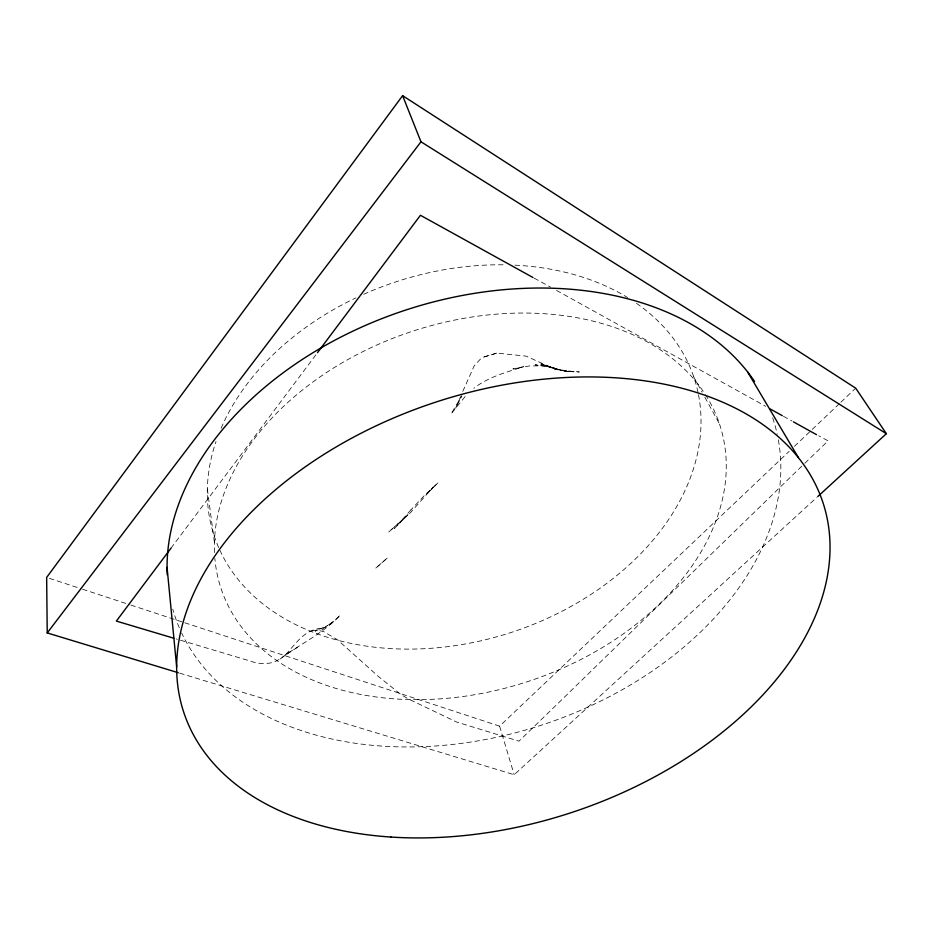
<?xml version="1.0" encoding="UTF-8"?>
<svg xmlns="http://www.w3.org/2000/svg" width="933" height="933" viewBox="0 0 933 933"><rect width="100%" height="100%" fill="white"/><g stroke="black" fill="none" stroke-linecap="round" stroke-linejoin="round"><path stroke-width="0.7" stroke-dasharray="4.67 3.5" d="M460.61 396.583L455.736 408.188L461.823 395.755L451.036 413.984L465.789 395.744M462.78 391.417L474.232 365.794L481.696 357.666L496.729 353.129L526.014 356.114L554.762 369.06L561.199 370.553L579.335 371.975L561.199 370.553L541.012 363.847L554.762 369.06L567.731 371.661L573.538 371.754L554.762 369.06L540.883 364.173L554.26 367.824L535.134 364.815L547.391 365.806L529.489 365.923L512.917 368.955L523.6 366.692C506.432 372.279 488.332 376.885 473.894 388.268M170.984 548.196L317.488 352.674M285.661 654.558C295.749 643.863 304.846 629.064 321.43 628.364L315.249 631.151L327.938 625.308L322.013 629.367L334.236 620.877L328.533 625.856L340.335 615.127C322.97 633.659 299.435 644.481 279.27 659.339C270.523 665.019 259.316 664.494 249.904 660.926L178.658 639.665M804.817 463.258L828.119 440.854L818.742 435.828M801.785 466.173C721.524 544.114 641.321 622.136 561.269 700.228L518.993 741.187L456.587 722.014L408.164 698.852L400.863 694.479L378.658 676.693L337.478 639.77L323.611 631.571L316.695 630.125L310.211 631.256M184.746 622.778L499.621 726.154L789.131 451.362M794.415 446.347L839.852 403.219M840.901 402.216L855.701 388.175M179.649 673.148L514.176 774.728L816.632 497.581M280.227 658.955L291.119 651.269M286.571 654.01L297.534 647.374M496.729 353.129L481.696 357.666M176.255 638.953L177.457 639.303M49.414 578.332L81.171 588.77M82.559 589.224L129.512 604.631M130.888 605.085L183.369 622.323M783.44 416.27L792.012 421.028M534.166 278.139L550.633 287.154M556.534 290.42L765.666 406.298M693.709 376.792L702.082 392.117M704.87 397.225L719.518 424.049M499.621 726.154L514.176 774.728M207.336 488.985L214.403 542.341M698.479 394.682A252.621 184.536 -18.1 0 1 510.013 632.831A252.621 184.536 -18.1 0 1 219.267 548.931M218.672 547.589A252.621 184.536 -18.1 0 1 216.036 441.472M221.133 428.212A252.621 184.536 -18.1 0 1 355.858 297.895M363.695 294.28A252.621 184.536 -18.1 0 1 505.989 264.844M515.016 265.159A252.621 184.536 -18.1 0 1 627.652 297.592M636.481 303.342A252.621 184.536 -18.1 0 1 698.199 393.283M705.43 394.671A262.453 184.396 -18.1 0 1 529.769 680.903A262.453 184.396 -18.1 0 1 214.847 558.366M214.473 552.569A262.453 184.396 -18.1 0 1 413.727 330.842A262.453 184.396 -18.1 0 1 704.637 393.446M772.629 417.832A314.876 218.369 -18.1 0 1 777.212 434.218M778.344 439.851A314.876 218.369 -18.1 0 1 540.545 725.454A314.876 218.369 -18.1 0 1 181.667 632.982M179.334 627.769A314.876 218.369 -18.1 0 1 172.78 609.167M410.998 509.78L394.461 528.463L407.966 514.701L388.688 532.067L409.762 513.407L433.239 487.073L426.404 494.397L438.253 482.571L424.293 495.61L410.998 509.78M387.23 558.097L375.381 568.465L387.23 558.097M567.731 371.661L547.788 366.471L567.731 371.661"/><path stroke-width="1.4" d="M817.705 496.601L886.35 433.693L855.701 388.175L402.613 95.667L46.65 577.434L47.233 632.936L178.261 672.716M170.984 548.196L116.368 621.086L173.83 638.23M317.488 352.674L420.433 215.278L533.023 277.533M47.233 632.936L420.981 141.793L402.613 95.667M782.274 415.663L770.308 409.016M816.515 434.661L793.458 421.868M420.981 141.793L886.35 433.693M747.566 371.882L798.485 457.765M167.054 567.369L176.64 666.733M167.24 574.775A314.876 218.369 -18.1 0 1 405.272 310.199A314.876 218.369 -18.1 0 1 754.587 381.539M390.985 837.053A336.37 216.153 -18.1 0 0 825.192 510.083A336.37 216.153 -18.1 0 0 293.848 475.165A336.37 216.153 -18.1 0 0 390.985 837.053"/></g></svg>
